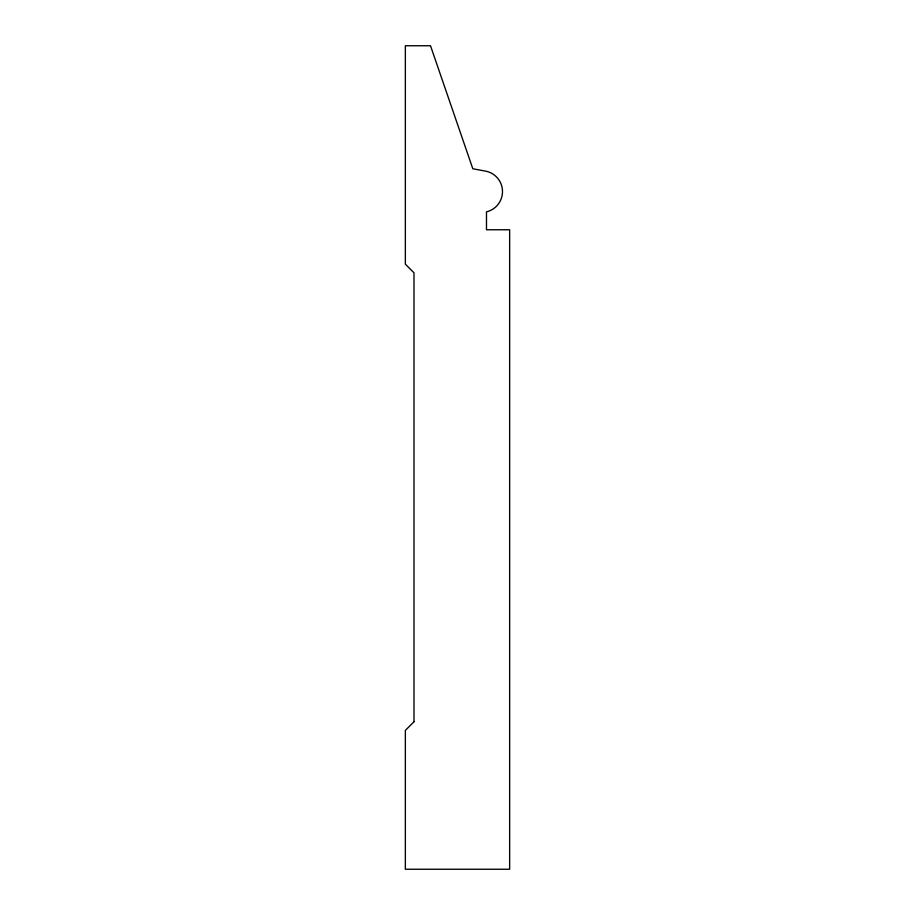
<?xml version="1.0" encoding="UTF-8"?>
<svg xmlns="http://www.w3.org/2000/svg" width="915" height="915" viewBox="0 0 915 915"><rect width="100%" height="100%" fill="white"/><g stroke="black" fill="none" stroke-linecap="round" stroke-linejoin="round"><path stroke-width="1.37" d="M413.992 721.763L405.356 730.399L405.356 869.25L509.644 869.25L509.644 229.757L486.483 229.757L486.483 211.845A20.828 20.828 0 0 0 485.43 171.094L472.815 168.772L430.507 45.75L405.356 45.75L405.356 264.172L413.992 272.807L413.992 721.763"/></g></svg>
